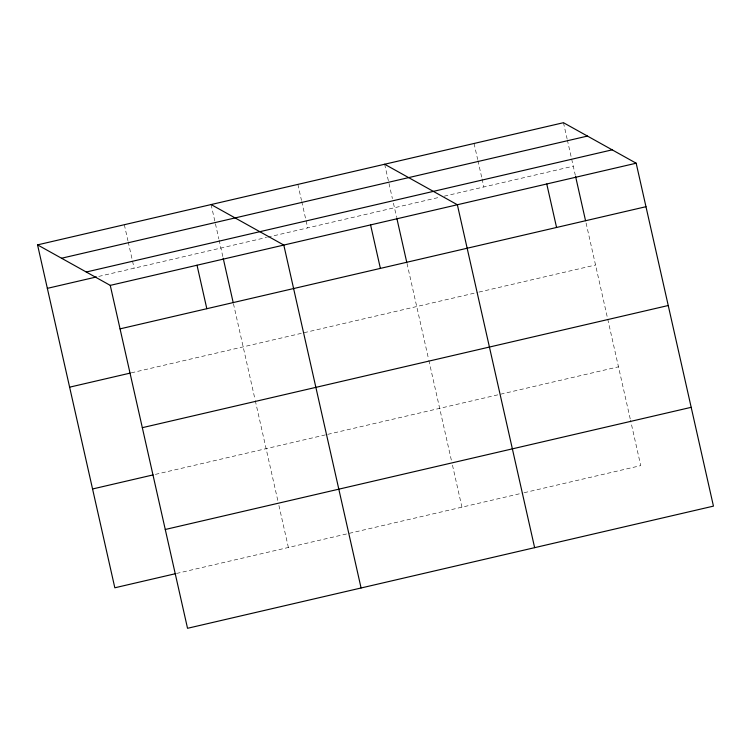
<?xml version="1.0" encoding="UTF-8"?>
<svg xmlns="http://www.w3.org/2000/svg" width="751" height="751" viewBox="0 0 751 751"><rect width="100%" height="100%" fill="white"/><g stroke="black" fill="none" stroke-linecap="round" stroke-linejoin="round"><path stroke-width="0.56" stroke-dasharray="3.75 2.82" d="M98.728 276.424L266.577 237.438M267.722 237.175L439.729 197.222M444.254 196.171L573.266 166.196M131.275 372.853L477.843 292.346M478.969 292.083L595.534 265.009M155.363 474.388L326.629 434.604M327.774 434.341L618.477 366.817M176.485 573.464L523.053 492.966M524.179 492.703L640.744 465.62L630.511 420.194M563.466 122.704L567.08 138.728M567.334 139.874L575.313 175.283M586.071 222.991L630.258 419.058M474.059 143.479L477.674 159.503M477.927 160.639L481.804 177.809M482.058 178.954L483.86 186.971M384.653 164.244L392.397 198.574M393.43 203.155L396.509 216.823M406.995 263.385L428.586 359.166M428.84 360.302L451.445 460.588M452.468 465.132L461.94 507.16M297.884 184.399L301.489 200.423M301.752 201.568L307.685 227.891M211.106 204.554L218.841 238.893M219.095 240.038L222.953 257.133M233.448 303.695L255.03 399.476M255.284 400.621L277.889 500.908M278.912 505.451L288.384 547.47M124.328 224.709L127.933 240.733M128.196 241.878L134.129 268.201"/><path stroke-width="1.13" d="M37.55 244.873L563.466 122.704L636.172 163.211L713.45 506.127L187.534 628.296L110.256 285.38L37.55 244.873L114.828 587.789L175.349 573.726M61.544 258.241L587.46 136.072M86.262 272.012L612.178 149.843M47.351 288.356L96.447 276.959M110.256 285.38L636.172 163.211M120.057 328.863L645.973 206.703M69.618 387.169L130.13 373.116M142.324 427.676L668.24 305.516M92.561 488.976L153.073 474.914M165.267 529.483L691.183 407.324M384.653 164.244L457.359 204.751L534.637 547.667M211.106 204.554L283.803 245.061L361.081 587.977M575.576 176.419L585.555 220.719M546.766 183.986L556.566 227.469M396.763 217.959L406.742 262.249M370.581 224.906L380.381 268.398M223.207 258.269L233.185 302.559M197.025 265.216L206.825 308.708"/></g></svg>
